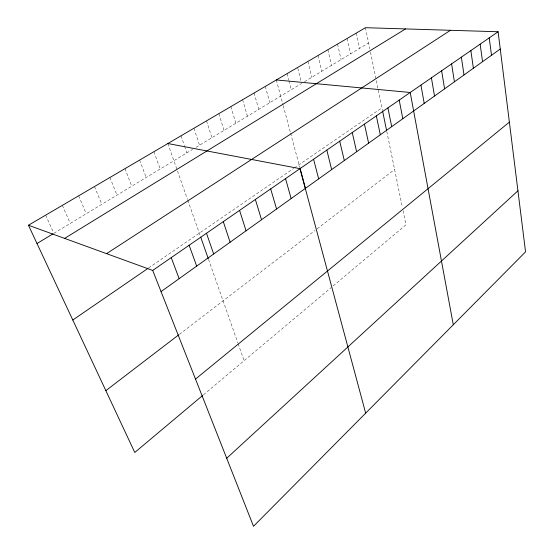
<?xml version="1.0" encoding="UTF-8"?>
<svg xmlns="http://www.w3.org/2000/svg" width="554" height="554" viewBox="0 0 554 554"><rect width="100%" height="100%" fill="white"/><g stroke="black" fill="none" stroke-linecap="round" stroke-linejoin="round"><path stroke-width="0.42" stroke-dasharray="2.77 2.08" d="M203.47 394.794L331.264 287.519M333.169 285.919L405.971 224.813L403.077 210.721M179.357 334.346L315.067 230.395M317.103 228.844L394.6 169.482M148.583 267.991L293.655 168.423M294.333 167.959L381.935 107.836M53.863 233.317L192.501 149.455M196.026 147.329L301.646 83.439M304.548 81.68L368.604 42.935M45.643 215.16L53.523 232.562M62.367 205.354L70.275 223.394M78.647 195.811L86.251 213.726M94.499 186.525L101.811 204.315M109.934 177.474L116.97 195.147M124.975 168.658L131.741 186.206M139.629 160.071L146.145 177.502M153.922 151.692L160.189 169.005M167.855 143.528L187.474 199.412M187.758 200.216L200.423 236.295M208.539 259.411L237.846 342.878M238.123 343.667L244.099 360.689M181.054 135.792L184.378 145.55M184.655 146.36L186.871 152.862M193.942 128.237L199.544 145.196M206.531 120.862L211.933 137.704M218.83 113.653L224.038 130.384M230.845 106.603L235.872 123.223M242.597 99.72L247.444 116.222M254.085 92.982L258.76 109.38M265.324 86.396L269.826 102.684M276.321 79.956L282.99 104.817M283.205 105.606L290.393 132.364M290.608 133.168L299.707 167.066M287.076 73.647L288.752 80.074M288.959 80.877L291.266 89.72M297.803 68.274L301.037 81.043M307.913 61.439L311.805 77.29M318.003 55.525L321.756 71.272M327.885 49.728L331.514 65.372M337.573 44.05L341.063 59.59M347.06 38.489L350.426 53.932M356.361 33.039L359.601 48.378M365.474 27.7L369.809 48.8M370.494 52.152L382.426 110.218M386.782 131.423L402.384 207.369"/><path stroke-width="0.83" d="M226.697 458.255L517.942 190.798M202.812 395.348L134.774 452.459L28.448 225.236L365.474 27.7L498.108 31.751L525.552 251.855L253.503 526.3L152.703 270.428L28.448 225.236M195.507 379.081L509.375 122.109M105.849 390.653L178.686 334.858M161.048 291.605L500.262 49.022M152.703 270.428L498.108 31.751M72.796 320.011L147.897 268.461M106.562 253.649L450.464 30.297M64.624 238.393L405.535 28.926M37 243.518L53.129 233.76M276.321 79.956L410.209 92.483L453.29 324.762M167.855 143.528L299.977 168.658L365.661 413.159M171.221 257.631L179.157 278.655M189.143 245.249L196.684 266.121M200.7 237.077L208.256 258.593M206.49 233.262L213.664 253.981M223.297 221.648L230.118 242.216M239.577 210.395L246.066 230.803M255.366 199.482L261.543 219.737M270.684 188.9L276.557 209.003M285.545 178.63L291.134 198.574M299.922 167.855L305.538 188.782M313.592 159.247L318.661 178.894M326.832 150.106L331.659 169.6M339.713 141.201L344.311 160.549M352.247 132.544L356.624 151.741M364.449 124.11L368.625 143.161M376.339 115.897L380.307 134.802M382.592 111.015L386.609 130.585M387.918 107.892L391.699 126.658M399.205 100.094L402.806 118.715M420.943 85.067L424.205 103.411M431.414 77.837L434.516 96.036M441.635 70.773L444.578 88.841M451.607 63.883L454.405 81.812M461.344 57.152L464.01 74.949M470.858 50.58L473.386 68.246M480.152 44.161L482.548 61.688M489.23 37.88L491.502 55.282"/></g></svg>
